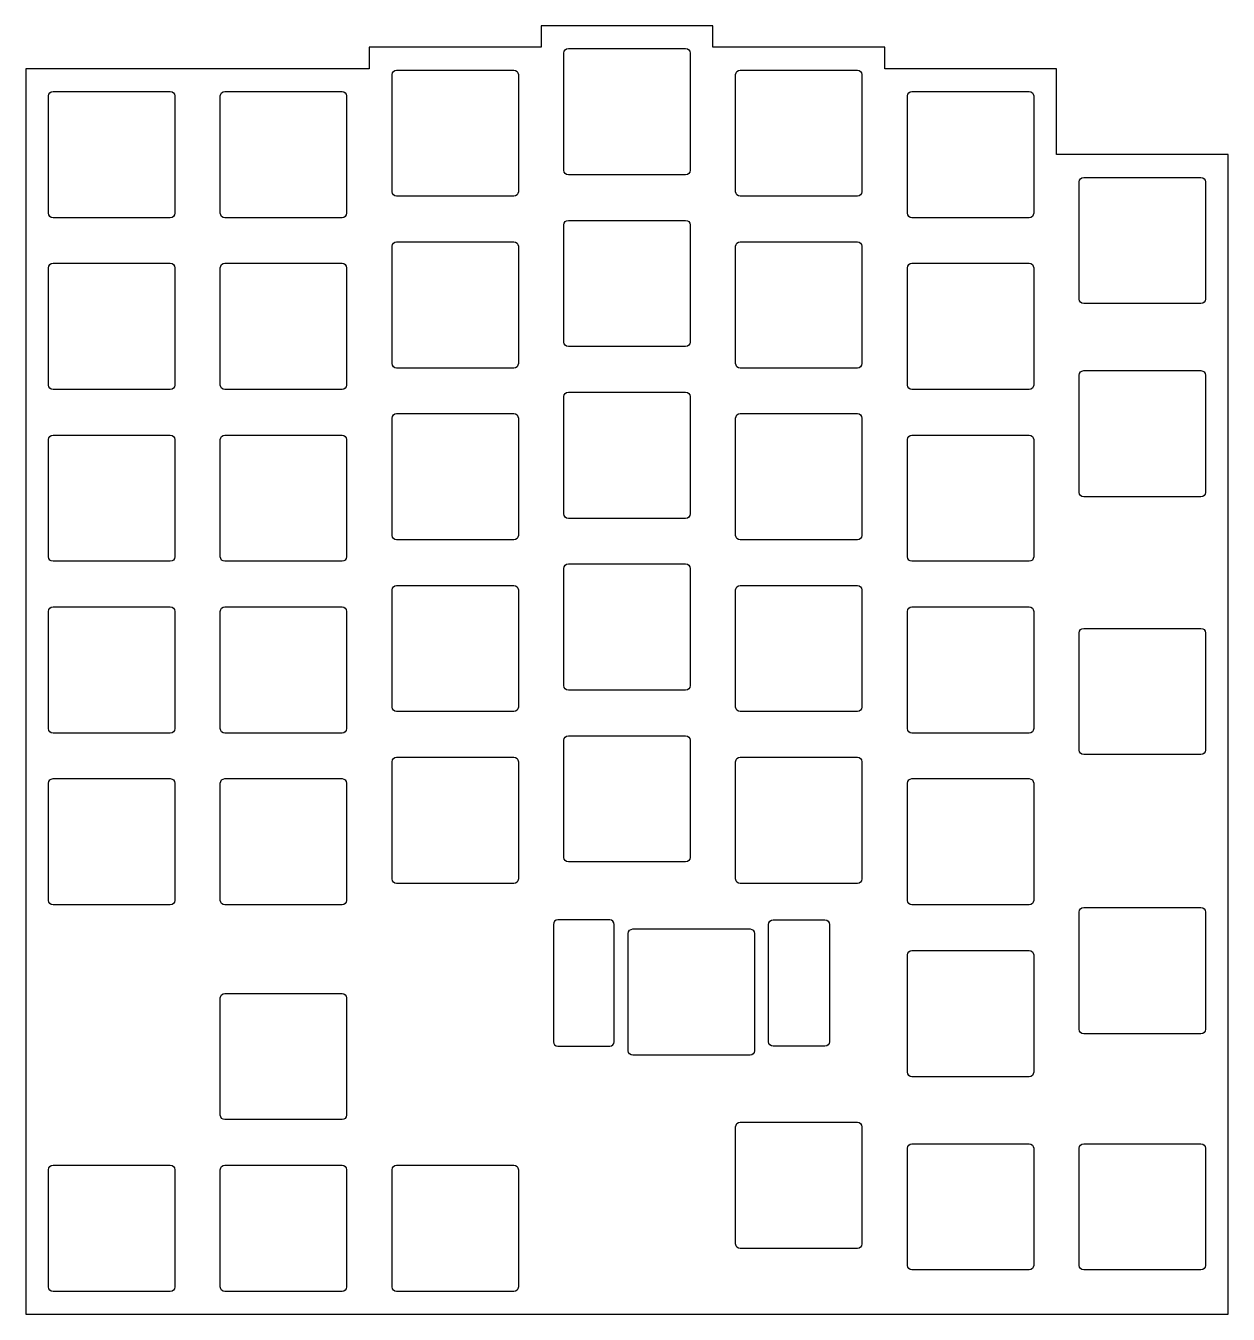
# Model space of a CAD drawing. Header units: millimetres. Extents: x -10 to 124, y -129 to 14.
import ezdxf

# ---------------------------------------------------------------- set-up
doc = ezdxf.new("R2010")
doc.units = ezdxf.units.MM
doc.layers.get('0').update_dxf_attribs({"linetype": 'CONTINUOUS'})

msp = doc.modelspace()

# ---------------------------------------------------------------- linework, layer by layer
msp.add_lwpolyline([(66.675, 14.2875), (47.625, 14.2875), (47.625, 11.9062), (28.575, 11.9062), (28.575, 9.525), (-9.525, 9.525), (-9.525, -128.588), (85.725, -128.588), (123.825, -128.588), (123.825, 0), (104.775, 0), (104.775, 9.525), (85.725, 9.525), (85.725, 11.9062), (66.675, 11.9062)], close=True)
for points in [[(50.15, 11.2625, -0.414213562), (50.65, 11.7625), (63.65, 11.7625, -0.414213562), (64.15, 11.2625), (64.15, -1.7375, -0.414213562), (63.65, -2.2375), (50.65, -2.2375, -0.414213562), (50.15, -1.7375)], [(45.1, 8.88125), (45.1, -4.11875, -0.414213562), (44.6, -4.61875), (31.6, -4.61875, -0.414213562), (31.1, -4.11875), (31.1, 8.88125, -0.414213562), (31.6, 9.38125), (44.6, 9.38125, -0.414213562)], [(69.7, 9.38125), (82.7, 9.38125, -0.414213562), (83.2, 8.88125), (83.2, -4.11875, -0.414213562), (82.7, -4.61875), (69.7, -4.61875, -0.414213562), (69.2, -4.11875), (69.2, 8.88125, -0.414213562)], [(-6.5, -7, -0.414213562), (-7, -6.5), (-7, 6.5, -0.414213562), (-6.5, 7), (6.5, 7, -0.414213562), (7, 6.5), (7, -6.5, -0.414213562), (6.5, -7)], [(12.55, -7, -0.414213562), (12.05, -6.5), (12.05, 6.5, -0.414213562), (12.55, 7), (25.55, 7, -0.414213562), (26.05, 6.5), (26.05, -6.5, -0.414213562), (25.55, -7)], [(101.75, 7, -0.414213562), (102.25, 6.5), (102.25, -6.5, -0.414213562), (101.75, -7), (88.75, -7, -0.414213562), (88.25, -6.5), (88.25, 6.5, -0.414213562), (88.75, 7)], [(120.8, -16.525), (107.8, -16.525, -0.414213562), (107.3, -16.025), (107.3, -3.025, -0.414213562), (107.8, -2.525), (120.8, -2.525, -0.414213562), (121.3, -3.025), (121.3, -16.025, -0.414213562)], [(63.65, -7.2875, -0.414213562), (64.15, -7.7875), (64.15, -20.7875, -0.414213562), (63.65, -21.2875), (50.65, -21.2875, -0.414213562), (50.15, -20.7875), (50.15, -7.7875, -0.414213562), (50.65, -7.2875)], [(45.1, -23.1687, -0.414213562), (44.6, -23.6687), (31.6, -23.6687, -0.414213562), (31.1, -23.1687), (31.1, -10.1687, -0.414213562), (31.6, -9.6687), (44.6, -9.6687, -0.414213562), (45.1, -10.1687)], [(83.2, -23.1687, -0.414213562), (82.7, -23.6687), (69.7, -23.6687, -0.414213562), (69.2, -23.1687), (69.2, -10.1687, -0.414213562), (69.7, -9.6687), (82.7, -9.6687, -0.414213562), (83.2, -10.1687)], [(-6.5, -26.05, -0.414213562), (-7, -25.55), (-7, -12.55, -0.414213562), (-6.5, -12.05), (6.5, -12.05, -0.414213562), (7, -12.55), (7, -25.55, -0.414213562), (6.5, -26.05)], [(12.55, -12.05), (25.55, -12.05, -0.414213562), (26.05, -12.55), (26.05, -25.55, -0.414213562), (25.55, -26.05), (12.55, -26.05, -0.414213562), (12.05, -25.55), (12.05, -12.55, -0.414213562)], [(101.75, -26.05), (88.75, -26.05, -0.414213562), (88.25, -25.55), (88.25, -12.55, -0.414213562), (88.75, -12.05), (101.75, -12.05, -0.414213562), (102.25, -12.55), (102.25, -25.55, -0.414213562)], [(121.3, -24.4562), (121.3, -37.4562, -0.414213562), (120.8, -37.9562), (107.8, -37.9562, -0.414213562), (107.3, -37.4562), (107.3, -24.4562, -0.414213562), (107.8, -23.9562), (120.8, -23.9562, -0.414213562)], [(64.15, -39.8375, -0.414213562), (63.65, -40.3375), (50.65, -40.3375, -0.414213562), (50.15, -39.8375), (50.15, -26.8375, -0.414213562), (50.65, -26.3375), (63.65, -26.3375, -0.414213562), (64.15, -26.8375)], [(31.1, -42.2188), (31.1, -29.2188, -0.414213562), (31.6, -28.7188), (44.6, -28.7188, -0.414213562), (45.1, -29.2188), (45.1, -42.2188, -0.414213562), (44.6, -42.7188), (31.6, -42.7188, -0.414213562)], [(69.2, -29.2188, -0.414213562), (69.7, -28.7188), (82.7, -28.7188, -0.414213562), (83.2, -29.2188), (83.2, -42.2188, -0.414213562), (82.7, -42.7188), (69.7, -42.7188, -0.414213562), (69.2, -42.2188)], [(7, -31.6), (7, -44.6, -0.414213562), (6.5, -45.1), (-6.5, -45.1, -0.414213562), (-7, -44.6), (-7, -31.6, -0.414213562), (-6.5, -31.1), (6.5, -31.1, -0.414213562)], [(25.55, -45.1), (12.55, -45.1, -0.414213562), (12.05, -44.6), (12.05, -31.6, -0.414213562), (12.55, -31.1), (25.55, -31.1, -0.414213562), (26.05, -31.6), (26.05, -44.6, -0.414213562)], [(101.75, -45.1), (88.75, -45.1, -0.414213562), (88.25, -44.6), (88.25, -31.6, -0.414213562), (88.75, -31.1), (101.75, -31.1, -0.414213562), (102.25, -31.6), (102.25, -44.6, -0.414213562)], [(50.15, -45.8875, -0.414213562), (50.65, -45.3875), (63.65, -45.3875, -0.414213562), (64.15, -45.8875), (64.15, -58.8875, -0.414213562), (63.65, -59.3875), (50.65, -59.3875, -0.414213562), (50.15, -58.8875)], [(31.6, -47.7687), (44.6, -47.7687, -0.414213562), (45.1, -48.2687), (45.1, -61.2687, -0.414213562), (44.6, -61.7687), (31.6, -61.7687, -0.414213562), (31.1, -61.2687), (31.1, -48.2687, -0.414213562)], [(69.7, -61.7687, -0.414213562), (69.2, -61.2687), (69.2, -48.2687, -0.414213562), (69.7, -47.7687), (82.7, -47.7687, -0.414213562), (83.2, -48.2687), (83.2, -61.2687, -0.414213562), (82.7, -61.7687)], [(7, -50.65), (7, -63.65, -0.414213562), (6.5, -64.15), (-6.5, -64.15, -0.414213562), (-7, -63.65), (-7, -50.65, -0.414213562), (-6.5, -50.15), (6.5, -50.15, -0.414213562)], [(12.55, -50.15), (25.55, -50.15, -0.414213562), (26.05, -50.65), (26.05, -63.65, -0.414213562), (25.55, -64.15), (12.55, -64.15, -0.414213562), (12.05, -63.65), (12.05, -50.65, -0.414213562)], [(102.25, -50.65), (102.25, -63.65, -0.414213562), (101.75, -64.15), (88.75, -64.15, -0.414213562), (88.25, -63.65), (88.25, -50.65, -0.414213562), (88.75, -50.15), (101.75, -50.15, -0.414213562)], [(121.3, -66.0312, -0.414213562), (120.8, -66.5312), (107.8, -66.5312, -0.414213562), (107.3, -66.0312), (107.3, -53.0312, -0.414213562), (107.8, -52.5312), (120.8, -52.5312, -0.414213562), (121.3, -53.0312)], [(50.15, -77.9375), (50.15, -64.9375, -0.414213562), (50.65, -64.4375), (63.65, -64.4375, -0.414213562), (64.15, -64.9375), (64.15, -77.9375, -0.414213562), (63.65, -78.4375), (50.65, -78.4375, -0.414213562)], [(44.6, -80.8187), (31.6, -80.8187, -0.414213562), (31.1, -80.3187), (31.1, -67.3187, -0.414213562), (31.6, -66.8187), (44.6, -66.8187, -0.414213562), (45.1, -67.3187), (45.1, -80.3187, -0.414213562)], [(69.2, -80.3187), (69.2, -67.3187, -0.414213562), (69.7, -66.8187), (82.7, -66.8187, -0.414213562), (83.2, -67.3187), (83.2, -80.3187, -0.414213562), (82.7, -80.8187), (69.7, -80.8187, -0.414213562)], [(-7, -69.7, -0.414213562), (-6.5, -69.2), (6.5, -69.2, -0.414213562), (7, -69.7), (7, -82.7, -0.414213562), (6.5, -83.2), (-6.5, -83.2, -0.414213562), (-7, -82.7)], [(26.05, -69.7), (26.05, -82.7, -0.414213562), (25.55, -83.2), (12.55, -83.2, -0.414213562), (12.05, -82.7), (12.05, -69.7, -0.414213562), (12.55, -69.2), (25.55, -69.2, -0.414213562)], [(102.25, -69.7), (102.25, -82.7, -0.414213562), (101.75, -83.2), (88.75, -83.2, -0.414213562), (88.25, -82.7), (88.25, -69.7, -0.414213562), (88.75, -69.2), (101.75, -69.2, -0.414213562)], [(107.8, -83.4875), (120.8, -83.4875, -0.414213562), (121.3, -83.9875), (121.3, -96.9875, -0.414213562), (120.8, -97.4875), (107.8, -97.4875, -0.414213562), (107.3, -96.9875), (107.3, -83.9875, -0.414213562)], [(49.4808, -98.8687), (55.2308, -98.8687, 0.414213562), (55.7308, -98.3687), (55.7308, -85.3687, 0.414213562), (55.2308, -84.8687), (49.4808, -84.8687, 0.414213562), (48.9808, -85.3687), (48.9808, -98.3687, 0.414213562)], [(72.8567, -85.3687, -0.414213562), (73.3567, -84.8687), (79.1067, -84.8687, -0.414213562), (79.6067, -85.3687), (79.6067, -98.3687, -0.414213562), (79.1067, -98.8687), (73.3567, -98.8687, -0.414213562), (72.8567, -98.3687)], [(57.2937, -86.3687, -0.414213562), (57.7937, -85.8687), (70.7938, -85.8687, -0.414213562), (71.2938, -86.3687), (71.2938, -99.3687, -0.414213562), (70.7938, -99.8687), (57.7937, -99.8687, -0.414213562), (57.2937, -99.3687)], [(88.75, -102.25, -0.414213562), (88.25, -101.75), (88.25, -88.75, -0.414213562), (88.75, -88.25), (101.75, -88.25, -0.414213562), (102.25, -88.75), (102.25, -101.75, -0.414213562), (101.75, -102.25)], [(12.55, -107.012, -0.414213562), (12.05, -106.512), (12.05, -93.5125, -0.414213562), (12.55, -93.0125), (25.55, -93.0125, -0.414213562), (26.05, -93.5125), (26.05, -106.512, -0.414213562), (25.55, -107.012)], [(69.2, -107.8, -0.414213562), (69.7, -107.3), (82.7, -107.3, -0.414213562), (83.2, -107.8), (83.2, -120.8, -0.414213562), (82.7, -121.3), (69.7, -121.3, -0.414213562), (69.2, -120.8)], [(88.25, -110.181, -0.414213562), (88.75, -109.681), (101.75, -109.681, -0.414213562), (102.25, -110.181), (102.25, -123.181, -0.414213562), (101.75, -123.681), (88.75, -123.681, -0.414213562), (88.25, -123.181)], [(107.8, -109.681), (120.8, -109.681, -0.414213562), (121.3, -110.181), (121.3, -123.181, -0.414213562), (120.8, -123.681), (107.8, -123.681, -0.414213562), (107.3, -123.181), (107.3, -110.181, -0.414213562)], [(6.5, -112.062, -0.414213562), (7, -112.562), (7, -125.562, -0.414213562), (6.5, -126.062), (-6.5, -126.062, -0.414213562), (-7, -125.562), (-7, -112.562, -0.414213562), (-6.5, -112.062)], [(12.55, -112.062), (25.55, -112.062, -0.414213562), (26.05, -112.562), (26.05, -125.562, -0.414213562), (25.55, -126.062), (12.55, -126.062, -0.414213562), (12.05, -125.562), (12.05, -112.562, -0.414213562)], [(44.6, -112.062, -0.414213562), (45.1, -112.562), (45.1, -125.562, -0.414213562), (44.6, -126.062), (31.6, -126.062, -0.414213562), (31.1, -125.562), (31.1, -112.562, -0.414213562), (31.6, -112.062)]]:
    msp.add_lwpolyline(points, format="xyb", close=True)

doc.saveas('drawing.dxf')
